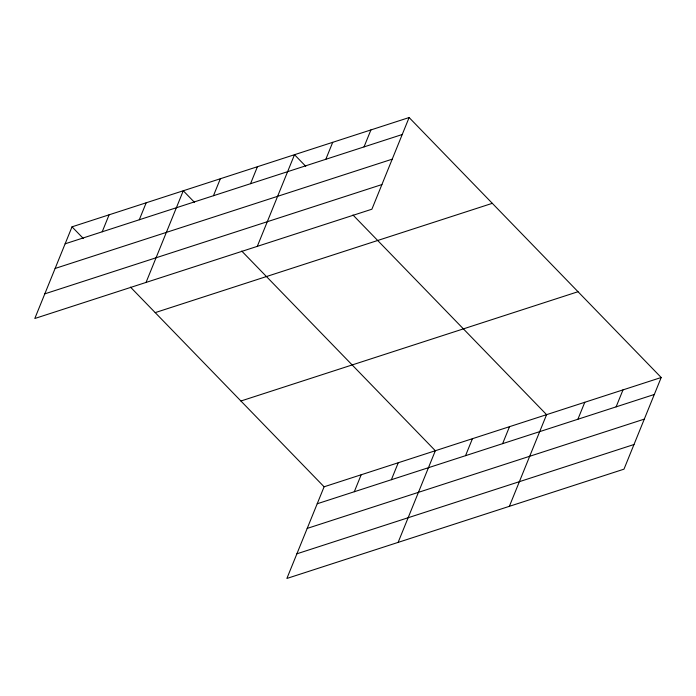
<?xml version="1.0" encoding="UTF-8"?>
<svg xmlns="http://www.w3.org/2000/svg" width="696" height="696" viewBox="0 0 696 696"><rect width="100%" height="100%" fill="white"/><g stroke="black" fill="none" stroke-linecap="round" stroke-linejoin="round"><path stroke-width="1.04" d="M409.118 117.546L72.019 226.835L34.8 318.498L371.899 209.209L409.118 117.546L661.2 377.502L623.981 469.165L286.882 578.454L324.101 486.791L661.2 377.502M102.208 231.785L109.098 214.812M139.287 219.762L146.186 202.788M146.047 282.428L183.266 190.765L194.506 202.362M213.454 195.715L220.345 178.75M250.534 183.701L257.424 166.727M257.285 246.367L294.504 154.703L305.744 166.292M325.815 159.288L332.714 142.315M364.025 146.899L370.916 129.934M354.29 491.741L361.18 474.768M391.37 479.718L398.26 462.753M398.121 542.393L435.339 450.73L241.721 251.047M465.528 455.68L472.427 438.706M502.616 443.656L509.507 426.683M509.368 506.323L546.586 414.659L352.959 214.986M577.898 419.244L584.788 402.279M616.108 406.864L622.998 389.89M65.128 243.809L402.227 134.519M55.123 268.456L392.222 159.166M44.805 293.851L381.913 184.562M155.208 312.617L492.307 203.328M240.912 401.009L578.011 291.72M317.211 503.765L654.31 394.475M307.197 528.412L644.296 419.123M296.887 553.807L633.986 444.518M72.019 226.835L83.259 238.424M130.474 287.117L324.101 486.791"/></g></svg>
